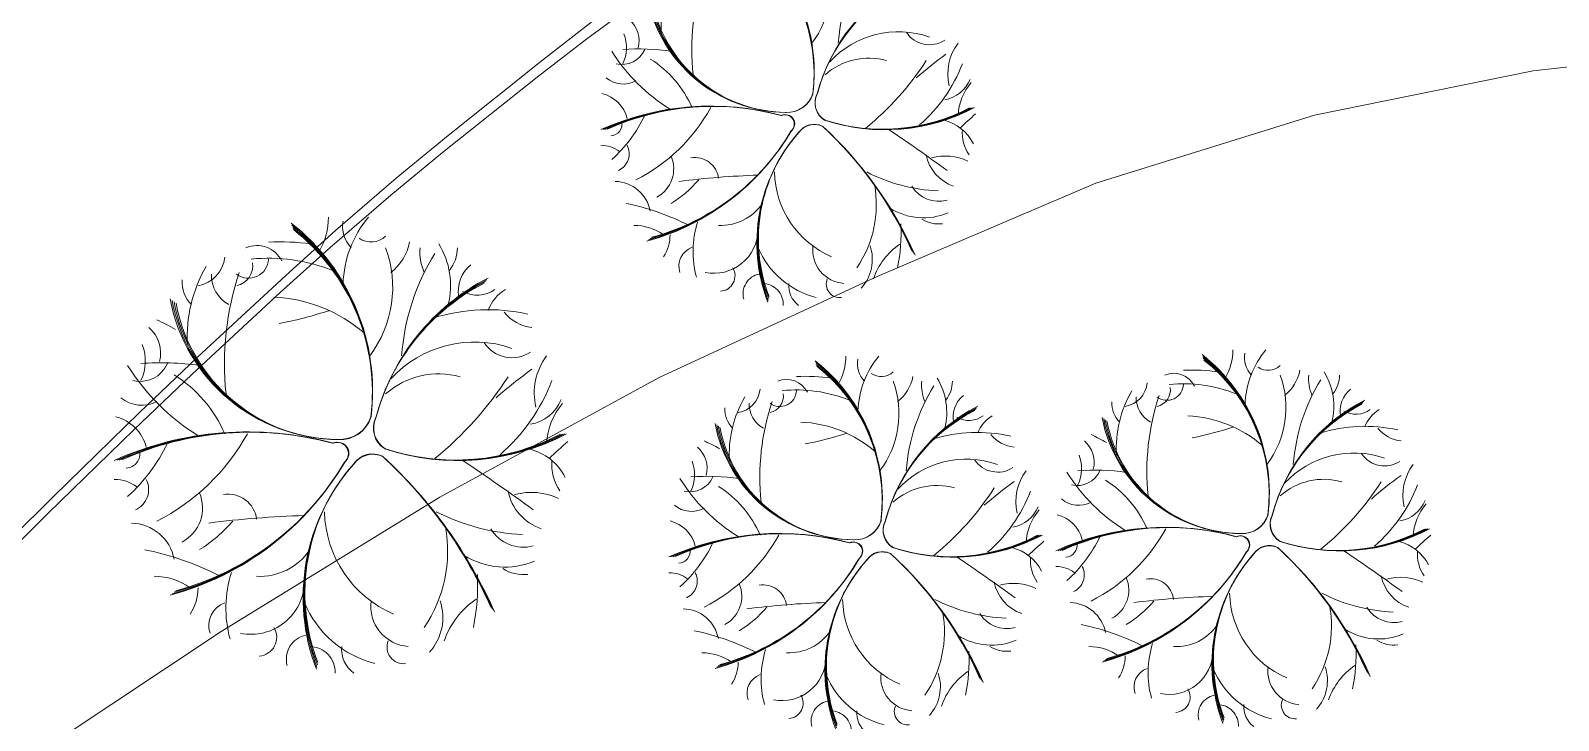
# Model space of a CAD drawing. Header units: metres. Extents: x -1097 to 1588, y -673 to 884.
# Drawn here: x 920.77 to 962.7, y 517.9 to 536.85 of the extents above; entities that cross this region are included whole.
import ezdxf

# ---------------------------------------------------------------- set-up
doc = ezdxf.new("R2010")
doc.units = ezdxf.units.M
for name, color, linetype, lineweight, plot in [('CRECIDA_Q2', 150, 'Continuous', 0, False), ('TERRENO', 188, 'Continuous', 0, False), ('VEGETACION', 85, 'Continuous', 0, False), ('VISTA LEJOS', 7, 'Continuous', 0, False)]:
    doc.layers.add(name, color=color, linetype=linetype, lineweight=lineweight, plot=plot)

msp = doc.modelspace()

# ---------------------------------------------------------------- linework, layer by layer
at = {"layer": 'CRECIDA_Q2'}
msp.add_lwpolyline([(920, 516.359), (926, 520.352), (932, 524.036), (938, 527.313), (944, 530.098), (950, 532.658), (956, 534.528), (962, 535.74), (968, 536.412), (974, 536.674), (980, 536.674), (986, 536.674), (992, 536.674)], dxfattribs=at)
at = {"layer": 'TERRENO'}
msp.add_lwpolyline([(918.904, 521.266), (921.246, 523.59), (923.608, 525.894), (925.202, 527.41), (927.621, 529.657), (928.984, 530.886), (930.655, 532.326), (932.075, 533.497), (934.667, 535.571), (936.031, 536.627), (937.528, 537.721)], dxfattribs=at)
at = {"layer": 'VEGETACION'}
for centre, radius, start, end in [((937.431, 535.712), 4.844, -7.0126, 51.7609), ((937.478, 535.7), 4.795, -7.0126, 51.7609), ((937.524, 535.688), 4.747, -7.0126, 51.7609), ((937.571, 535.676), 4.698, -7.0126, 51.7609), ((940.142, 538.059), 2.589, -37.04, 20.2784), ((948.089, 536.115), 5.171, 148.3668, 175.7309), ((941.249, 536.934), 3.177, 149.9473, -176.8254), ((945.408, 536.327), 6.494, 161.4244, -173.9045), ((947.019, 533.859), 4.83, 117.2325, 165.0827), ((947.07, 533.852), 4.88, 117.2325, 165.0827), ((947.12, 533.846), 4.93, 117.2325, 165.0827), ((947.171, 533.839), 4.98, 117.2325, 165.0827), ((941.526, 538.512), 3.908, -169.3991, -90.6111), ((941.532, 538.472), 3.869, -169.3991, -90.6111), ((941.538, 538.432), 3.83, -169.3991, -90.6111), ((941.543, 538.392), 3.791, -169.3991, -90.6111), ((936.699, 536.565), 0.769, -14.6065, 49.1598), ((936.088, 536.384), 1.034, -25.4563, 21.2377), ((944.588, 534.239), 2.577, 70.8016, 137.4059), ((945.437, 537.222), 0.762, -146.5166, -56.5593), ((940.946, 538.922), 4.982, -148.0271, -121.8354), ((937, 536.604), 0.683, -103.4701, -23.891), ((937.489, 530.27), 6.075, 81.8669, 94.4128), ((947.339, 535.661), 1.399, 143.1596, -166.5877), ((936.202, 533.56), 2.961, 23.3346, 57.9119), ((943.77, 534.284), 1.809, 74.3184, 131.5501), ((938.751, 540.259), 7.836, -50.9616, -32.7007), ((952.878, 526.557), 11.909, 125.9438, 130.9474), ((942.389, 537.453), 4.231, -49.014, -20.954), ((937.039, 536.106), 0.727, -130.2988, -61.7859), ((945.686, 535.87), 0.937, -79.471, -22.6738), ((947.733, 534.437), 1.516, 139.4516, 176.9574), ((936.222, 534.199), 0.949, 14.1637, 76.1762), ((941.526, 535.352), 0.75, -93.1322, -17.9739), ((941.531, 535.344), 0.742, -93.1322, -17.9739), ((941.537, 535.335), 0.735, -93.1322, -17.9739), ((941.542, 535.327), 0.727, -93.1322, -17.9739), ((942.839, 534.859), 0.546, 153.4198, -121.2712), ((942.847, 534.862), 0.551, 153.4198, -121.2712), ((942.855, 534.866), 0.557, 153.4198, -121.2712), ((942.862, 534.869), 0.563, 153.4198, -121.2712), ((939.431, 527.439), 7.338, 74.7272, 114.2407), ((939.458, 527.509), 7.265, 74.7272, 114.2407), ((939.484, 527.58), 7.191, 74.7272, 114.2407), ((939.511, 527.651), 7.118, 74.7272, 114.2407), ((935.187, 537.074), 4.849, -63.0744, -28.8672), ((944.15, 539.26), 5.122, -108.1317, -62.2585), ((944.171, 539.309), 5.175, -108.1317, -62.2585), ((944.192, 539.358), 5.228, -108.1317, -62.2585), ((944.214, 539.407), 5.281, -108.1317, -62.2585), ((952.519, 527.805), 8.915, 130.7293, 134.4144), ((936.675, 534.279), 0.323, -87.4794, 11.746), ((934.082, 536.231), 3.935, -47.9098, -25.8136), ((941.469, 534.283), 0.257, -49.8029, 114.2093), ((941.476, 534.285), 0.255, -49.8029, 114.2093), ((941.482, 534.288), 0.252, -49.8029, 114.2093), ((941.488, 534.29), 0.249, -49.8029, 114.2093), ((942.279, 533.74), 0.529, 64.1571, 144.9717), ((942.278, 533.748), 0.523, 64.1571, 144.9717), ((942.276, 533.756), 0.518, 64.1571, 144.9717), ((942.274, 533.763), 0.513, 64.1571, 144.9717), ((935.501, 526.615), 10.337, 23.8645, 47.4059), ((935.433, 526.533), 10.444, 23.8645, 47.4059), ((935.365, 526.452), 10.55, 23.8645, 47.4059), ((935.297, 526.371), 10.657, 23.8645, 47.4059), ((945.528, 533.175), 1.25, 26.9787, 76.13), ((935.97, 537.411), 6.568, -74.8679, -30.4024), ((936.031, 537.382), 6.503, -74.8679, -30.4024), ((936.092, 537.353), 6.437, -74.8679, -30.4024), ((936.154, 537.324), 6.371, -74.8679, -30.4024), ((945.251, 531.022), 4.552, 138.4124, -158.9788), ((945.219, 531.057), 4.506, 138.4124, -158.9788), ((945.188, 531.092), 4.461, 138.4124, -158.9788), ((945.156, 531.127), 4.415, 138.4124, -158.9788), ((915.91, 491.903), 50.894, 53.8701, 56.0677), ((947.416, 534.043), 1.079, 175.4194, -146.0112), ((936.427, 532.875), 0.824, 52.2518, 90.5793), ((936.693, 533.469), 0.504, -65.7095, 27.1401), ((937.535, 533.053), 0.883, -61.5198, 22.9503), ((939.005, 532.719), 0.645, 6.6356, 100.1339), ((946.46, 533.655), 1.136, -169.0993, -108.5458), ((945.873, 531.929), 1.474, 65.2459, 104.8545), ((941.512, 509.278), 23.615, 91.8959, 97.1824), ((943.785, 533.028), 2.603, -178.6401, -113.41), ((945.863, 537.131), 4.686, -117.2715, -92.2861), ((936.784, 531.698), 1.01, 10.8837, 88.4892), ((936.718, 534.769), 3.124, -58.5365, -40.244), ((940.902, 532.068), 3.076, -34.2307, 10.3731), ((945.692, 533.024), 0.864, -148.9222, -74.8688), ((935.694, 525.313), 6.938, 63.1155, 78.2042), ((939.718, 532.863), 1.364, -93.0608, -33.7955), ((927.074, 531.727), 1.869, -30.3109, -0.1369), ((932.343, 529.802), 3, 140.203, 178.1947), ((945.272, 533.437), 1.729, -122.2591, -66.9897), ((945.696, 532.431), 0.893, -121.9118, -83.5178), ((924.293, 526.961), 5.862, -7.0126, 51.7609), ((924.349, 526.947), 5.803, -7.0126, 51.7609), ((924.406, 526.932), 5.745, -7.0126, 51.7609), ((924.462, 526.918), 5.686, -7.0126, 51.7609), ((930.17, 531.467), 0.839, 169.6778, -136.2887), ((937.316, 530.067), 1.434, 55.0521, 89.7129), ((937.239, 531.237), 1.079, -33.6652, 0.2761), ((941.593, 530.782), 2.646, 162.2918, -164.5827), ((939.52, 531.396), 1.211, -101.2643, -1.1503), ((939.72, 531.307), 4.936, -11.3278, 2.7521), ((926.975, 530.171), 0.775, 26.989, 112.3536), ((927.593, 524.479), 6.571, 82.3394, 92.5468), ((930.116, 531.623), 0.58, -125.0679, -46.7585), ((927.574, 529.802), 3.133, -37.04, 20.2784), ((929.812, 531.302), 1.382, -52.2138, -10.7459), ((932.808, 530.757), 1.353, 174.4694, -156.1224), ((930.118, 529.854), 2.176, -14.1206, 31.5271), ((931.444, 530.9), 1.04, -37.8757, -0.6938), ((939.106, 530.384), 0.546, 109.7766, -161.1616), ((942.91, 531.808), 2.362, -157.3326, -104.242), ((943.153, 530.825), 0.921, 172.8016, -94.3436), ((942.692, 530.565), 1.176, -42.0554, 18.6273), ((945.726, 529.39), 1.939, 124.7312, 160.552), ((928.913, 528.441), 3.845, 149.9473, -176.8254), ((925.223, 530.71), 0.878, -80.5732, -5.4598), ((926.753, 530.596), 0.548, -126.8376, -2.2225), ((926.307, 530.393), 0.561, -77.8599, 7.8919), ((927.297, 525.844), 4.754, 68.3223, 95.6759), ((937.191, 527.449), 6.258, 148.3668, 175.7309), ((933.436, 529.696), 0.93, 129.1335, -169.7906), ((925.781, 529.935), 0.855, 175.5863, -134.2924), ((926.67, 530.139), 0.939, 178.8709, -119.6274), ((933.947, 527.706), 7.859, 161.4244, -173.9045), ((935.958, 524.711), 5.906, 117.2325, 165.0827), ((936.019, 524.702), 5.967, 117.2325, 165.0827), ((936.081, 524.694), 6.027, 117.2325, 165.0827), ((939.676, 530.114), 0.424, -86.0663, 31.7343), ((940.877, 529.62), 0.557, 102.0332, -164.9929), ((942.979, 529.892), 0.376, 157.6352, -83.3031), ((927.253, 525.443), 4.093, 49.1819, 87.2866), ((935.896, 524.719), 5.846, 117.2325, 165.0827), ((933.027, 530.393), 0.81, -119.4079, -53.7772), ((934.444, 528.722), 1.206, 122.4262, 158.3906), ((940.85, 529.331), 0.575, -2.8136, 89.859), ((942.248, 529.847), 0.676, 174.9157, -126.473), ((929.249, 530.35), 4.73, -169.3991, -90.6111), ((929.256, 530.301), 4.683, -169.3991, -90.6111), ((929.263, 530.253), 4.635, -169.3991, -90.6111), ((929.27, 530.204), 4.588, -169.3991, -90.6111), ((925.408, 539.918), 11.329, -78.8812, -71.6233), ((933.316, 524.189), 4.996, 77.262, 107.3482), ((934.642, 529.82), 1.128, -141.3142, -95.8118), ((923.407, 527.993), 0.931, -14.6065, 49.1598), ((921.742, 523.389), 6.054, 60.2465, 65.6779), ((932.954, 525.178), 3.119, 70.8016, 137.4059), ((933.983, 528.789), 0.922, -146.5166, -56.5593), ((922.667, 527.774), 1.251, -25.4563, 21.2377), ((936.284, 526.899), 1.693, 143.1596, -166.5877), ((941.597, 527.914), 1.544, -30.3109, -0.1369), ((945.951, 526.324), 2.478, 140.203, 178.1947), ((949.919, 524.146), 4.844, -7.0126, 51.7609), ((949.966, 524.134), 4.795, -7.0126, 51.7609), ((950.012, 524.122), 4.747, -7.0126, 51.7609), ((952.217, 528.084), 1.544, -30.3109, -0.1369), ((954.775, 527.869), 0.693, 169.6778, -136.2887), ((956.571, 526.494), 2.478, 140.203, 178.1947), ((928.547, 530.847), 6.03, -148.0271, -121.8354), ((923.771, 528.041), 0.827, -103.4701, -23.891), ((924.363, 520.375), 7.353, 81.8669, 94.4128), ((942.987, 515.881), 14.413, 125.9438, 130.9474), ((939.299, 523.977), 4.844, -7.0126, 51.7609), ((939.346, 523.965), 4.795, -7.0126, 51.7609), ((939.392, 523.953), 4.747, -7.0126, 51.7609), ((939.439, 523.941), 4.698, -7.0126, 51.7609), ((944.155, 527.7), 0.693, 169.6778, -136.2887), ((944.11, 527.828), 0.479, -125.0679, -46.7585), ((952.135, 526.798), 0.64, 26.989, 112.3536), ((952.646, 522.096), 5.429, 82.3394, 92.5468), ((950.059, 524.11), 4.698, -7.0126, 51.7609), ((954.73, 527.998), 0.479, -125.0679, -46.7585), ((954.479, 527.733), 1.142, -52.2138, -10.7459), ((954.732, 526.536), 1.798, -14.1206, 31.5271), ((922.806, 524.357), 3.584, 23.3346, 57.9119), ((931.965, 525.233), 2.189, 74.3184, 131.5501), ((925.89, 532.465), 9.484, -50.9616, -32.7007), ((930.293, 529.068), 5.12, -49.014, -20.954), ((941.515, 526.628), 0.64, 26.989, 112.3536), ((942.026, 521.926), 5.429, 82.3394, 92.5468), ((942.01, 526.324), 2.589, -37.04, 20.2784), ((943.859, 527.563), 1.142, -52.2138, -10.7459), ((949.957, 524.379), 5.171, 148.3668, 175.7309), ((946.335, 527.113), 1.118, 174.4694, -156.1224), ((944.112, 526.367), 1.798, -14.1206, 31.5271), ((945.208, 527.231), 0.859, -37.8757, -0.6938), ((950.687, 527.244), 0.725, -80.5732, -5.4598), ((951.952, 527.149), 0.453, -126.8376, -2.2225), ((951.583, 526.982), 0.464, -77.8599, 7.8919), ((952.401, 523.223), 3.928, 68.3223, 95.6759), ((952.63, 526.493), 2.589, -37.04, 20.2784), ((960.577, 524.549), 5.171, 148.3668, 175.7309), ((956.955, 527.283), 1.118, 174.4694, -156.1224), ((955.828, 527.401), 0.859, -37.8757, -0.6938), ((923.819, 527.439), 0.88, -130.2988, -61.7859), ((934.284, 527.152), 1.134, -79.471, -22.6738), ((936.761, 525.418), 1.835, 139.4516, 176.9574), ((943.117, 525.199), 3.177, 149.9473, -176.8254), ((940.067, 527.074), 0.725, -80.5732, -5.4598), ((941.263, 526.602), 0.776, 178.8709, -119.6274), ((947.276, 524.592), 6.494, 161.4244, -173.9045), ((941.332, 526.98), 0.453, -126.8376, -2.2225), ((940.963, 526.812), 0.464, -77.8599, 7.8919), ((941.781, 523.053), 3.928, 68.3223, 95.6759), ((946.854, 526.236), 0.769, 129.1335, -169.7906), ((951.149, 526.603), 0.707, 175.5863, -134.2924), ((953.737, 525.368), 3.177, 149.9473, -176.8254), ((951.883, 526.772), 0.776, 178.8709, -119.6274), ((957.896, 524.762), 6.494, 161.4244, -173.9045), ((959.558, 522.287), 4.88, 117.2325, 165.0827), ((959.608, 522.28), 4.93, 117.2325, 165.0827), ((959.659, 522.273), 4.98, 117.2325, 165.0827), ((957.474, 526.406), 0.769, 129.1335, -169.7906), ((922.829, 525.13), 1.149, 14.1637, 76.1762), ((929.248, 526.526), 0.907, -93.1322, -17.9739), ((929.255, 526.516), 0.898, -93.1322, -17.9739), ((929.262, 526.505), 0.889, -93.1322, -17.9739), ((929.269, 526.495), 0.88, -93.1322, -17.9739), ((930.838, 525.928), 0.66, 153.4198, -121.2712), ((930.847, 525.933), 0.667, 153.4198, -121.2712), ((930.857, 525.937), 0.674, 153.4198, -121.2712), ((930.866, 525.941), 0.681, 153.4198, -121.2712), ((940.529, 526.434), 0.707, 175.5863, -134.2924), ((948.887, 522.124), 4.83, 117.2325, 165.0827), ((948.938, 522.117), 4.88, 117.2325, 165.0827), ((948.988, 522.11), 4.93, 117.2325, 165.0827), ((949.039, 522.103), 4.98, 117.2325, 165.0827), ((946.516, 526.812), 0.669, -119.4079, -53.7772), ((947.687, 525.432), 0.996, 122.4262, 158.3906), ((954.014, 526.946), 3.908, -169.3991, -90.6111), ((954.02, 526.906), 3.869, -169.3991, -90.6111), ((952.365, 522.892), 3.382, 49.1819, 87.2866), ((959.507, 522.293), 4.83, 117.2325, 165.0827), ((957.136, 526.982), 0.669, -119.4079, -53.7772), ((958.307, 525.601), 0.996, 122.4262, 158.3906), ((926.713, 516.948), 8.881, 74.7272, 114.2407), ((926.746, 517.034), 8.792, 74.7272, 114.2407), ((926.778, 517.12), 8.703, 74.7272, 114.2407), ((926.81, 517.205), 8.615, 74.7272, 114.2407), ((921.578, 528.61), 5.869, -63.0744, -28.8672), ((932.424, 531.255), 6.199, -108.1317, -62.2585), ((932.45, 531.314), 6.263, -108.1317, -62.2585), ((932.476, 531.373), 6.327, -108.1317, -62.2585), ((932.502, 531.433), 6.391, -108.1317, -62.2585), ((943.394, 526.776), 3.908, -169.3991, -90.6111), ((943.4, 526.736), 3.869, -169.3991, -90.6111), ((943.406, 526.696), 3.83, -169.3991, -90.6111), ((943.411, 526.656), 3.791, -169.3991, -90.6111), ((941.745, 522.722), 3.382, 49.1819, 87.2866), ((940.221, 534.682), 9.361, -78.8812, -71.6233), ((946.755, 521.686), 4.128, 77.262, 107.3482), ((947.85, 526.338), 0.932, -141.3142, -95.8118), ((947.811, 521.195), 5.002, 60.2465, 65.6779), ((954.026, 526.866), 3.83, -169.3991, -90.6111), ((954.031, 526.826), 3.791, -169.3991, -90.6111), ((950.84, 534.852), 9.361, -78.8812, -71.6233), ((957.375, 521.855), 4.128, 77.262, 107.3482), ((958.47, 526.508), 0.932, -141.3142, -95.8118), ((920.24, 527.589), 4.762, -47.9098, -25.8136), ((929.18, 525.232), 0.311, -49.8029, 114.2093), ((929.188, 525.235), 0.308, -49.8029, 114.2093), ((929.195, 525.237), 0.305, -49.8029, 114.2093), ((929.203, 525.24), 0.302, -49.8029, 114.2093), ((934.092, 523.891), 1.513, 26.9787, 76.13), ((942.553, 517.391), 10.79, 130.7293, 134.4144), ((938.567, 524.829), 0.769, -14.6065, 49.1598), ((937.191, 521.025), 5.002, 60.2465, 65.6779), ((949.187, 524.999), 0.769, -14.6065, 49.1598), ((923.378, 525.227), 0.39, -87.4794, 11.746), ((922.525, 529.017), 7.95, -74.8679, -30.4024), ((922.599, 528.982), 7.87, -74.8679, -30.4024), ((922.673, 528.947), 7.791, -74.8679, -30.4024), ((922.747, 528.912), 7.711, -74.8679, -30.4024), ((933.757, 521.285), 5.509, 138.4124, -158.9788), ((933.719, 521.328), 5.454, 138.4124, -158.9788), ((933.681, 521.37), 5.399, 138.4124, -158.9788), ((933.642, 521.412), 5.344, 138.4124, -158.9788), ((930.161, 524.575), 0.64, 64.1571, 144.9717), ((930.158, 524.584), 0.634, 64.1571, 144.9717), ((930.156, 524.593), 0.627, 64.1571, 144.9717), ((930.154, 524.603), 0.621, 64.1571, 144.9717), ((921.957, 515.951), 12.511, 23.8645, 47.4059), ((921.875, 515.853), 12.64, 23.8645, 47.4059), ((921.793, 515.754), 12.769, 23.8645, 47.4059), ((921.711, 515.656), 12.898, 23.8645, 47.4059), ((898.246, 473.941), 61.595, 53.87007, 56.06767), ((936.377, 524.942), 1.306, 175.4194, -146.0112), ((937.956, 524.648), 1.034, -25.4563, 21.2377), ((946.456, 522.503), 2.577, 70.8016, 137.4059), ((947.306, 525.486), 0.762, -146.5166, -56.5593), ((948.576, 524.818), 1.034, -25.4563, 21.2377), ((957.076, 522.673), 2.577, 70.8016, 137.4059), ((957.926, 525.656), 0.762, -146.5166, -56.5593), ((959.827, 524.095), 1.399, 143.1596, -166.5877), ((923.077, 523.528), 0.997, 52.2518, 90.5793), ((923.4, 524.246), 0.61, -65.7095, 27.1401), ((942.814, 527.187), 4.982, -148.0271, -121.8354), ((938.868, 524.869), 0.683, -103.4701, -23.891), ((939.357, 518.535), 6.075, 81.8669, 94.4128), ((949.207, 523.925), 1.399, 143.1596, -166.5877), ((953.434, 527.357), 4.982, -148.0271, -121.8354), ((949.488, 525.038), 0.683, -103.4701, -23.891), ((949.977, 518.704), 6.075, 81.8669, 94.4128), ((948.69, 521.994), 2.961, 23.3346, 57.9119), ((956.258, 522.718), 1.809, 74.3184, 131.5501), ((965.366, 514.991), 11.909, 125.9438, 130.9474), ((924.419, 523.743), 1.069, -61.5198, 22.9503), ((926.197, 523.339), 0.78, 6.6356, 100.1339), ((935.22, 524.472), 1.374, -169.0993, -108.5458), ((934.51, 522.383), 1.784, 65.2459, 104.8545), ((938.07, 521.824), 2.961, 23.3346, 57.9119), ((945.638, 522.549), 1.809, 74.3184, 131.5501), ((940.619, 528.524), 7.836, -50.9616, -32.7007), ((954.746, 514.821), 11.909, 125.9438, 130.9474), ((944.257, 525.717), 4.231, -49.014, -20.954), ((951.239, 528.693), 7.836, -50.9616, -32.7007), ((954.877, 525.887), 4.231, -49.014, -20.954), ((938.907, 524.371), 0.727, -130.2988, -61.7859), ((947.554, 524.134), 0.937, -79.471, -22.6738), ((949.601, 522.701), 1.516, 139.4516, 176.9574), ((949.527, 524.541), 0.727, -130.2988, -61.7859), ((958.174, 524.304), 0.937, -79.471, -22.6738), ((960.221, 522.871), 1.516, 139.4516, 176.9574), ((923.509, 522.103), 1.222, 10.8837, 88.4892), ((923.43, 525.82), 3.781, -58.5365, -40.244), ((929.232, 494.969), 28.581, 91.8959, 97.1824), ((931.983, 523.713), 3.15, -178.6401, -113.41), ((934.498, 528.679), 5.671, -117.2715, -92.2861), ((938.09, 522.463), 0.949, 14.1637, 76.1762), ((943.394, 523.617), 0.75, -93.1322, -17.9739), ((943.399, 523.608), 0.742, -93.1322, -17.9739), ((943.405, 523.6), 0.735, -93.1322, -17.9739), ((943.41, 523.592), 0.727, -93.1322, -17.9739), ((944.707, 523.123), 0.546, 153.4198, -121.2712), ((944.715, 523.126), 0.551, 153.4198, -121.2712), ((944.723, 523.13), 0.557, 153.4198, -121.2712), ((944.73, 523.134), 0.563, 153.4198, -121.2712), ((948.71, 522.633), 0.949, 14.1637, 76.1762), ((954.014, 523.786), 0.75, -93.1322, -17.9739), ((954.019, 523.778), 0.742, -93.1322, -17.9739), ((954.025, 523.77), 0.735, -93.1322, -17.9739), ((954.03, 523.761), 0.727, -93.1322, -17.9739), ((955.327, 523.293), 0.546, 153.4198, -121.2712), ((955.335, 523.296), 0.551, 153.4198, -121.2712), ((955.343, 523.3), 0.557, 153.4198, -121.2712), ((955.35, 523.303), 0.563, 153.4198, -121.2712), ((928.493, 522.55), 3.722, -34.2307, 10.3731), ((934.291, 523.708), 1.045, -148.9222, -74.8688), ((941.299, 515.703), 7.338, 74.7272, 114.2407), ((941.326, 515.774), 7.265, 74.7272, 114.2407), ((941.352, 515.845), 7.191, 74.7272, 114.2407), ((941.379, 515.915), 7.118, 74.7272, 114.2407), ((937.055, 525.338), 4.849, -63.0744, -28.8672), ((946.018, 527.524), 5.122, -108.1317, -62.2585), ((946.039, 527.573), 5.175, -108.1317, -62.2585), ((946.06, 527.622), 5.228, -108.1317, -62.2585), ((946.082, 527.671), 5.281, -108.1317, -62.2585), ((954.387, 516.069), 8.915, 130.7293, 134.4144), ((951.919, 515.873), 7.338, 74.7272, 114.2407), ((951.946, 515.943), 7.265, 74.7272, 114.2407), ((951.972, 516.014), 7.191, 74.7272, 114.2407), ((951.999, 516.085), 7.118, 74.7272, 114.2407), ((946.57, 524.665), 3.935, -47.9098, -25.8136), ((947.675, 525.508), 4.849, -63.0744, -28.8672), ((953.957, 522.717), 0.257, -49.8029, 114.2093), ((953.964, 522.719), 0.255, -49.8029, 114.2093), ((953.97, 522.722), 0.252, -49.8029, 114.2093), ((953.976, 522.724), 0.249, -49.8029, 114.2093), ((956.638, 527.694), 5.122, -108.1317, -62.2585), ((956.659, 527.743), 5.175, -108.1317, -62.2585), ((956.68, 527.792), 5.228, -108.1317, -62.2585), ((956.702, 527.841), 5.281, -108.1317, -62.2585), ((958.016, 521.609), 1.25, 26.9787, 76.13), ((965.007, 516.239), 8.915, 130.7293, 134.4144), ((922.19, 514.376), 8.396, 63.1155, 78.2042), ((927.061, 523.513), 1.651, -93.0608, -33.7955), ((933.783, 524.208), 2.092, -122.2591, -66.9897), ((938.543, 522.544), 0.323, -87.4794, 11.746), ((935.95, 524.495), 3.935, -47.9098, -25.8136), ((943.337, 522.547), 0.257, -49.8029, 114.2093), ((943.344, 522.55), 0.255, -49.8029, 114.2093), ((943.35, 522.552), 0.252, -49.8029, 114.2093), ((943.356, 522.554), 0.249, -49.8029, 114.2093), ((944.148, 522.004), 0.529, 64.1571, 144.9717), ((944.146, 522.012), 0.523, 64.1571, 144.9717), ((944.144, 522.02), 0.518, 64.1571, 144.9717), ((944.142, 522.028), 0.513, 64.1571, 144.9717), ((937.369, 514.879), 10.337, 23.8645, 47.4059), ((937.301, 514.798), 10.444, 23.8645, 47.4059), ((937.233, 514.716), 10.55, 23.8645, 47.4059), ((937.165, 514.635), 10.657, 23.8645, 47.4059), ((947.396, 521.439), 1.25, 26.9787, 76.13), ((949.163, 522.714), 0.323, -87.4794, 11.746), ((948.458, 525.845), 6.568, -74.8679, -30.4024), ((948.519, 525.816), 6.503, -74.8679, -30.4024), ((948.581, 525.787), 6.437, -74.8679, -30.4024), ((948.642, 525.758), 6.371, -74.8679, -30.4024), ((957.739, 519.456), 4.552, 138.4124, -158.9788), ((957.707, 519.491), 4.506, 138.4124, -158.9788), ((957.676, 519.526), 4.461, 138.4124, -158.9788), ((957.644, 519.561), 4.415, 138.4124, -158.9788), ((954.768, 522.174), 0.529, 64.1571, 144.9717), ((954.766, 522.182), 0.523, 64.1571, 144.9717), ((954.764, 522.19), 0.518, 64.1571, 144.9717), ((954.762, 522.197), 0.513, 64.1571, 144.9717), ((947.989, 515.049), 10.337, 23.8645, 47.4059), ((947.921, 514.968), 10.444, 23.8645, 47.4059), ((947.853, 514.886), 10.55, 23.8645, 47.4059), ((947.785, 514.805), 10.657, 23.8645, 47.4059), ((928.398, 480.337), 50.894, 53.8701, 56.0677), ((959.904, 522.478), 1.079, 175.4194, -146.0112), ((934.296, 522.991), 1.081, -121.9118, -83.5178), ((937.838, 525.675), 6.568, -74.8679, -30.4024), ((937.899, 525.646), 6.503, -74.8679, -30.4024), ((937.961, 525.617), 6.437, -74.8679, -30.4024), ((938.022, 525.588), 6.371, -74.8679, -30.4024), ((947.119, 519.286), 4.552, 138.4124, -158.9788), ((947.087, 519.321), 4.506, 138.4124, -158.9788), ((947.056, 519.356), 4.461, 138.4124, -158.9788), ((947.024, 519.391), 4.415, 138.4124, -158.9788), ((917.778, 480.167), 50.894, 53.8701, 56.0677), ((949.284, 522.308), 1.079, 175.4194, -146.0112), ((948.915, 521.309), 0.824, 52.2518, 90.5793), ((949.181, 521.903), 0.504, -65.7095, 27.1401), ((924.153, 520.129), 1.735, 55.0521, 89.7129), ((929.33, 520.995), 3.202, 162.2918, -164.5827), ((926.821, 521.738), 1.466, -101.2643, -1.1503), ((927.064, 521.63), 5.974, -11.3278, 2.7521), ((938.295, 521.139), 0.824, 52.2518, 90.5793), ((938.561, 521.733), 0.504, -65.7095, 27.1401), ((939.403, 521.317), 0.883, -61.5198, 22.9503), ((940.873, 520.984), 0.645, 6.6356, 100.1339), ((948.328, 521.919), 1.136, -169.0993, -108.5458), ((947.741, 520.193), 1.474, 65.2459, 104.8545), ((950.023, 521.487), 0.883, -61.5198, 22.9503), ((951.493, 521.153), 0.645, 6.6356, 100.1339), ((958.948, 522.089), 1.136, -169.0993, -108.5458), ((958.361, 520.363), 1.474, 65.2459, 104.8545), ((924.061, 521.545), 1.306, -33.6652, 0.2761), ((931.218, 521.047), 1.115, 172.8016, -94.3436), ((930.66, 520.732), 1.423, -42.0554, 18.6273), ((934.332, 519.31), 2.347, 124.7312, 160.552), ((943.38, 497.542), 23.615, 91.8959, 97.1824), ((945.654, 521.292), 2.603, -178.6401, -113.41), ((947.731, 525.396), 4.686, -117.2715, -92.2861), ((949.272, 520.132), 1.01, 10.8837, 88.4892), ((949.206, 523.203), 3.124, -58.5365, -40.244), ((954, 497.712), 23.615, 91.8959, 97.1824), ((956.274, 521.462), 2.603, -178.6401, -113.41), ((958.351, 525.565), 4.686, -117.2715, -92.2861), ((926.32, 520.513), 0.66, 109.7766, -161.1616), ((930.924, 522.236), 2.858, -157.3326, -104.242), ((938.652, 519.962), 1.01, 10.8837, 88.4892), ((938.586, 523.033), 3.124, -58.5365, -40.244), ((942.77, 520.332), 3.076, -34.2307, 10.3731), ((947.56, 521.288), 0.864, -148.9222, -74.8688), ((953.39, 520.502), 3.076, -34.2307, 10.3731), ((958.18, 521.458), 0.864, -148.9222, -74.8688), ((927.01, 520.186), 0.513, -86.0663, 31.7343), ((937.562, 513.577), 6.938, 63.1155, 78.2042), ((941.586, 521.127), 1.364, -93.0608, -33.7955), ((948.182, 513.747), 6.938, 63.1155, 78.2042), ((952.206, 521.297), 1.364, -93.0608, -33.7955), ((957.76, 521.871), 1.729, -122.2591, -66.9897), ((928.463, 519.588), 0.675, 102.0332, -164.9929), ((928.431, 519.239), 0.696, -2.8136, 89.859), ((930.123, 519.862), 0.818, 174.9157, -126.473), ((931.007, 519.918), 0.456, 157.6352, -83.3031), ((947.14, 521.701), 1.729, -122.2591, -66.9897), ((947.564, 520.696), 0.893, -121.9118, -83.5178), ((949.804, 518.501), 1.434, 55.0521, 89.7129), ((954.081, 519.216), 2.646, 162.2918, -164.5827), ((952.208, 519.741), 4.936, -11.3278, 2.7521), ((958.184, 520.866), 0.893, -121.9118, -83.5178), ((939.184, 518.331), 1.434, 55.0521, 89.7129), ((939.107, 519.502), 1.079, -33.6652, 0.2761), ((943.461, 519.047), 2.646, 162.2918, -164.5827), ((941.388, 519.66), 1.211, -101.2643, -1.1503), ((941.588, 519.571), 4.936, -11.3278, 2.7521), ((949.727, 519.671), 1.079, -33.6652, 0.2761), ((952.008, 519.83), 1.211, -101.2643, -1.1503), ((940.974, 518.649), 0.546, 109.7766, -161.1616), ((944.778, 520.072), 2.362, -157.3326, -104.242), ((945.021, 519.09), 0.921, 172.8016, -94.3436), ((944.56, 518.829), 1.176, -42.0554, 18.6273), ((947.594, 517.654), 1.939, 124.7312, 160.552), ((951.594, 518.818), 0.546, 109.7766, -161.1616), ((955.398, 520.242), 2.362, -157.3326, -104.242), ((955.641, 519.259), 0.921, 172.8016, -94.3436), ((955.18, 518.999), 1.176, -42.0554, 18.6273), ((958.214, 517.824), 1.939, 124.7312, 160.552), ((952.164, 518.548), 0.424, -86.0663, 31.7343), ((941.544, 518.379), 0.424, -86.0663, 31.7343), ((942.745, 517.884), 0.557, 102.0332, -164.9929), ((944.847, 518.157), 0.376, 157.6352, -83.3031), ((953.365, 518.054), 0.557, 102.0332, -164.9929), ((953.338, 517.765), 0.575, -2.8136, 89.859), ((954.736, 518.281), 0.676, 174.9157, -126.473), ((955.467, 518.327), 0.376, 157.6352, -83.3031), ((942.718, 517.596), 0.575, -2.8136, 89.859), ((944.116, 518.111), 0.676, 174.9157, -126.473)]:
    msp.add_arc(centre, radius, start, end, dxfattribs=at)
at = {"layer": 'VISTA LEJOS'}
for points in [[(918.904, 521.266), (921.246, 523.59), (923.608, 525.894), (925.202, 527.41), (927.621, 529.657), (928.984, 530.886), (930.655, 532.326), (932.075, 533.497), (934.667, 535.571), (936.031, 536.627), (937.528, 537.721)], [(919.055, 521.736), (921.397, 524.059), (923.759, 526.363), (925.352, 527.88), (927.772, 530.127), (929.135, 531.355), (930.805, 532.795), (932.226, 533.967), (934.818, 536.04), (936.181, 537.096)]]:
    msp.add_lwpolyline(points, dxfattribs=at)

doc.saveas('drawing.dxf')
